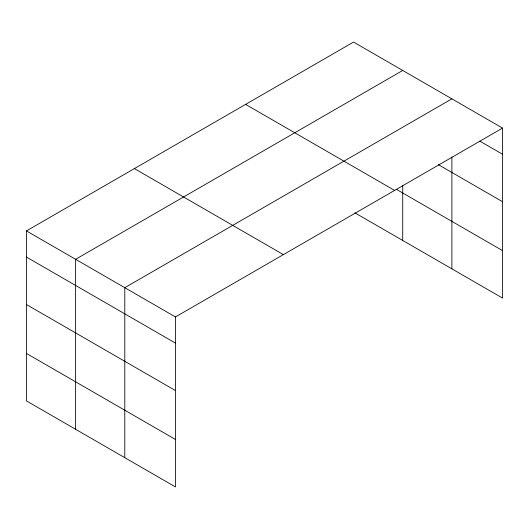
<?xml version="1.0" encoding="UTF-8"?>
<svg xmlns="http://www.w3.org/2000/svg" width="529" height="529" viewBox="0 0 529 529"><rect width="100%" height="100%" fill="white"/><g stroke="black" fill="none" stroke-linecap="round" stroke-linejoin="round"><path stroke-width="0.79" d="M502.55 128.091L353.551 42.069L26.45 230.915L26.45 400.909L175.449 486.931L175.449 316.944L502.55 128.091L502.55 298.085L354.972 212.883M402.721 70.456L75.621 259.303L75.621 429.297M451.892 98.844L124.791 287.69L124.791 457.684M479.717 141.064L502.55 154.243M438.349 164.645L502.55 201.714M396.307 189.276L502.55 250.62M245.608 104.385L394.608 190.414M134.392 168.592L283.392 254.621M26.45 230.915L175.449 316.944M26.45 257.068L175.449 343.096M26.45 304.532L175.449 390.561M26.45 353.438L175.449 439.467M451.892 156.915L451.892 268.838M402.721 185.646L402.721 240.45"/></g></svg>
